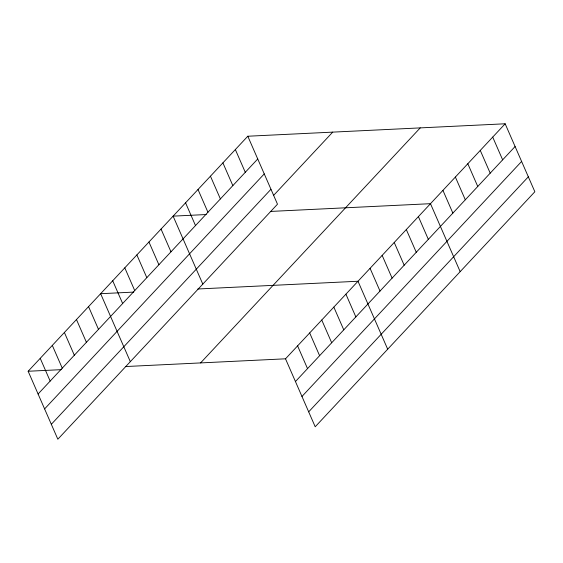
<?xml version="1.0" encoding="UTF-8"?>
<svg xmlns="http://www.w3.org/2000/svg" width="563" height="563" viewBox="0 0 563 563"><rect width="100%" height="100%" fill="white"/><g stroke="black" fill="none" stroke-linecap="round" stroke-linejoin="round"><path stroke-width="0.84" d="M247.797 136.232L277.489 204.193L57.841 439.217L28.15 371.256L247.797 136.232L505.159 123.783L534.85 191.744L315.203 426.768L285.511 358.807L505.159 123.783M38.087 394.001L257.734 158.977M44.604 408.921L264.251 173.897M51.324 424.298L270.972 189.274M273.456 195.544L332.726 132.122M200.583 362.917L420.23 127.892M295.448 381.545L515.096 146.521M301.965 396.465L521.612 161.447M308.686 411.842L528.333 176.817M206.241 214.538L173.115 216.143L202.807 284.104M270.296 211.442L430.477 203.686L460.168 271.647M133.755 292.098L100.636 293.703L130.327 361.664M197.81 288.995L357.998 281.247L387.689 349.208M28.15 371.256L61.276 369.659M125.331 366.555L285.511 358.807M492.709 137.098L502.646 159.843M480.267 150.42L490.204 173.158M467.818 163.734L477.755 186.48M455.376 177.049L465.305 199.795M442.926 190.371L452.863 213.11M418.4 216.614L428.33 239.359M406.317 229.542L416.254 252.28M394.234 242.47L404.171 265.208M382.157 255.391L392.094 278.136M370.074 268.319L380.011 291.064M345.914 294.175L355.851 316.913M333.831 307.102L343.768 329.841M321.755 320.023L331.691 342.768M235.348 149.554L245.285 172.292M309.671 332.951L319.608 355.696M222.906 162.869L232.836 185.614M297.595 345.879L307.525 368.617M210.456 176.191L220.393 198.929M198.007 189.506L207.944 212.251M185.565 202.828L195.502 225.566M161.039 229.071L170.969 251.809M148.956 241.999L158.893 264.737M136.872 254.919L146.809 277.665M124.796 267.847L134.733 290.592M112.713 280.775L122.65 303.513M88.553 306.624L98.49 329.369M76.469 319.552L86.406 342.297M64.393 332.48L74.33 355.218M52.31 345.408L62.247 368.146M40.233 358.335L50.163 381.074"/></g></svg>
